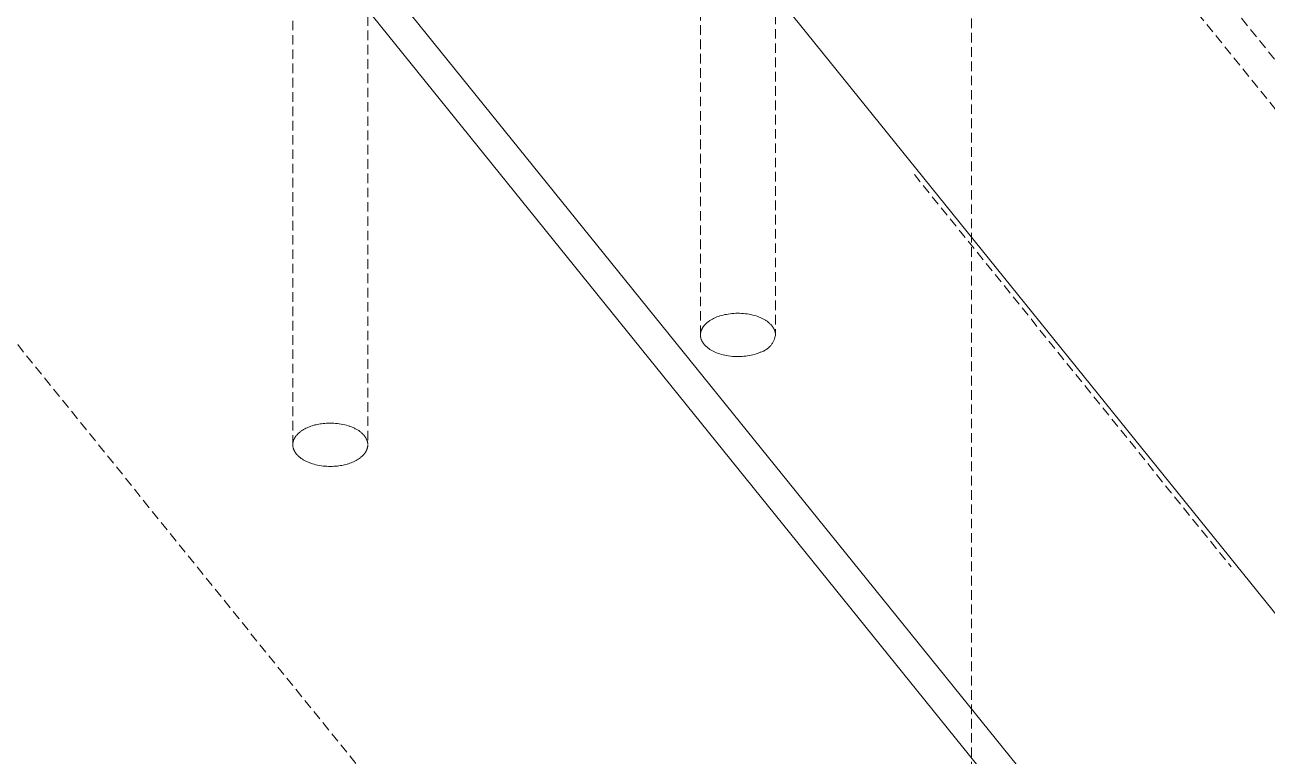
# Model space of a CAD drawing. Header units: millimetres. Extents: x -427 to 4679, y -324 to 2971.
# Drawn here: x 2545.3 to 2711, y 1028.8 to 1126.3 of the extents above; entities that cross this region are included whole.
import ezdxf

# ---------------------------------------------------------------- set-up
doc = ezdxf.new("R2010")
doc.units = ezdxf.units.MM
doc.linetypes.add('HIDDEN', pattern=[1.905, 1.27, -0.635])
doc.layers.add('ZANO_R', color=7, linetype='Continuous', lineweight=0)
doc.layers.add('ZANO_R_przerywana', color=7, linetype='HIDDEN', lineweight=0)

msp = doc.modelspace()

# ---------------------------------------------------------------- linework, layer by layer
at = {"layer": 'ZANO_R'}
for p, q in [((2586.39, 1203.46), (2776.57, 967.99)), ((2548.93, 1187), (2730.65, 962)), ((2730.65, 955.47), (2548.93, 1180.47))]:
    msp.add_line(p, q, dxfattribs=at)
at = {"layer": 'ZANO_R_przerywana'}
for p, q in [((2671.61, 941.05), (2671.61, 1267.65)), ((2783.82, 1032.79), (2639.56, 1211.4)), ((2445.03, 1206.65), (2698.6, 892.69)), ((2639.56, 1204.87), (2821.29, 979.87)), ((2635.45, 1084.94), (2635.45, 1182.89)), ((2645.45, 1182.86), (2645.45, 1084.94)), ((2581.07, 1070.3), (2581.07, 1165.51)), ((2591.07, 1165.51), (2591.07, 1070.3)), ((2663.98, 1106.33), (2706.24, 1054.01)), ((2636.97, 1087.01), (2637.07, 1087.06)), ((2637.07, 1087.06), (2637.17, 1087.11)), ((2637.17, 1087.11), (2637.27, 1087.16)), ((2637.27, 1087.16), (2637.37, 1087.21)), ((2637.37, 1087.21), (2637.47, 1087.25)), ((2637.47, 1087.25), (2637.65, 1087.33)), ((2637.65, 1087.33), (2637.85, 1087.4)), ((2637.85, 1087.4), (2638.05, 1087.47)), ((2638.05, 1087.47), (2638.25, 1087.53)), ((2638.25, 1087.53), (2638.47, 1087.59)), ((2638.47, 1087.59), (2638.69, 1087.64)), ((2638.69, 1087.64), (2638.92, 1087.68)), ((2638.92, 1087.68), (2639.16, 1087.72)), ((2639.16, 1087.72), (2639.4, 1087.76)), ((2639.4, 1087.76), (2639.65, 1087.78)), ((2639.65, 1087.78), (2639.9, 1087.8)), ((2639.9, 1087.8), (2640.16, 1087.82)), ((2640.16, 1087.82), (2640.41, 1087.82)), ((2640.41, 1087.82), (2640.67, 1087.82)), ((2640.67, 1087.82), (2640.93, 1087.81)), ((2640.93, 1087.81), (2641.18, 1087.79)), ((2641.18, 1087.79), (2641.44, 1087.77)), ((2641.44, 1087.77), (2641.69, 1087.73)), ((2641.69, 1087.73), (2641.94, 1087.69)), ((2641.94, 1087.69), (2642.18, 1087.64)), ((2642.18, 1087.64), (2642.42, 1087.59)), ((2642.42, 1087.59), (2642.65, 1087.53)), ((2642.65, 1087.53), (2642.87, 1087.46)), ((2642.87, 1087.46), (2643.09, 1087.39)), ((2643.09, 1087.39), (2643.19, 1087.35)), ((2643.19, 1087.35), (2643.3, 1087.31)), ((2643.3, 1087.31), (2643.4, 1087.27)), ((2643.4, 1087.27), (2643.49, 1087.23)), ((2643.49, 1087.23), (2643.59, 1087.18)), ((2643.59, 1087.18), (2643.68, 1087.14)), ((2643.68, 1087.14), (2643.77, 1087.09)), ((2643.77, 1087.09), (2643.86, 1087.05)), ((2643.86, 1087.05), (2643.94, 1087)), ((2635.51, 1085.37), (2635.52, 1085.42)), ((2635.52, 1085.42), (2635.53, 1085.46)), ((2635.53, 1085.46), (2635.55, 1085.5)), ((2635.55, 1085.5), (2635.56, 1085.54)), ((2635.56, 1085.54), (2635.58, 1085.59)), ((2635.58, 1085.59), (2635.6, 1085.63)), ((2635.6, 1085.63), (2635.62, 1085.67)), ((2635.62, 1085.67), (2635.64, 1085.71)), ((2635.64, 1085.71), (2635.66, 1085.75)), ((2635.66, 1085.75), (2635.68, 1085.79)), ((2635.68, 1085.79), (2635.7, 1085.83)), ((2635.7, 1085.83), (2635.72, 1085.88)), ((2635.72, 1085.88), (2635.75, 1085.92)), ((2635.75, 1085.92), (2635.77, 1085.96)), ((2635.77, 1085.96), (2635.8, 1086)), ((2635.8, 1086), (2635.83, 1086.04)), ((2635.83, 1086.04), (2635.86, 1086.07)), ((2635.86, 1086.07), (2635.89, 1086.11)), ((2635.89, 1086.11), (2635.92, 1086.15)), ((2635.92, 1086.15), (2635.95, 1086.19)), ((2635.95, 1086.19), (2635.98, 1086.23)), ((2635.98, 1086.23), (2636.01, 1086.27)), ((2636.01, 1086.27), (2636.05, 1086.3)), ((2636.05, 1086.3), (2636.12, 1086.38)), ((2636.12, 1086.38), (2636.19, 1086.45)), ((2636.19, 1086.45), (2636.27, 1086.52)), ((2636.27, 1086.52), (2636.35, 1086.58)), ((2636.35, 1086.58), (2636.43, 1086.65)), ((2636.43, 1086.65), (2636.52, 1086.72)), ((2636.52, 1086.72), (2636.6, 1086.78)), ((2636.6, 1086.78), (2636.69, 1086.84)), ((2636.69, 1086.84), (2636.78, 1086.9)), ((2636.78, 1086.9), (2636.88, 1086.95)), ((2636.88, 1086.95), (2636.97, 1087.01)), ((2643.94, 1087), (2644.03, 1086.95)), ((2644.03, 1086.95), (2644.11, 1086.91)), ((2644.11, 1086.91), (2644.18, 1086.86)), ((2644.18, 1086.86), (2644.26, 1086.81)), ((2644.26, 1086.81), (2644.33, 1086.76)), ((2644.33, 1086.76), (2644.4, 1086.71)), ((2644.4, 1086.71), (2644.47, 1086.66)), ((2644.47, 1086.66), (2644.52, 1086.61)), ((2644.52, 1086.61), (2644.57, 1086.57)), ((2644.57, 1086.57), (2644.62, 1086.53)), ((2644.62, 1086.53), (2644.67, 1086.48)), ((2644.67, 1086.48), (2644.72, 1086.44)), ((2644.72, 1086.44), (2644.77, 1086.39)), ((2644.77, 1086.39), (2644.82, 1086.34)), ((2644.82, 1086.34), (2644.86, 1086.29)), ((2644.86, 1086.29), (2644.91, 1086.25)), ((2644.91, 1086.25), (2644.95, 1086.2)), ((2644.95, 1086.2), (2644.99, 1086.15)), ((2644.99, 1086.15), (2645.03, 1086.1)), ((2645.03, 1086.1), (2645.07, 1086.04)), ((2645.07, 1086.04), (2645.1, 1085.99)), ((2645.1, 1085.99), (2645.14, 1085.94)), ((2645.14, 1085.94), (2645.17, 1085.88)), ((2645.17, 1085.88), (2645.21, 1085.83)), ((2645.21, 1085.83), (2645.24, 1085.78)), ((2645.24, 1085.78), (2645.26, 1085.72)), ((2645.26, 1085.72), (2645.29, 1085.66)), ((2645.29, 1085.66), (2645.31, 1085.61)), ((2645.31, 1085.61), (2645.34, 1085.55)), ((2645.34, 1085.55), (2645.36, 1085.49)), ((2645.36, 1085.49), (2645.38, 1085.43)), ((2645.38, 1085.43), (2645.39, 1085.38)), ((2635.45, 1085.03), (2635.46, 1085.07)), ((2635.45, 1084.99), (2635.45, 1085.03)), ((2635.45, 1084.9), (2635.45, 1084.94)), ((2635.45, 1084.87), (2635.45, 1084.9)), ((2635.45, 1084.84), (2635.45, 1084.87)), ((2635.46, 1084.81), (2635.45, 1084.84)), ((2635.46, 1085.12), (2635.47, 1085.16)), ((2635.46, 1085.07), (2635.46, 1085.12)), ((2635.46, 1084.78), (2635.46, 1084.81)), ((2635.46, 1084.75), (2635.46, 1084.78)), ((2635.46, 1084.72), (2635.46, 1084.75)), ((2635.47, 1084.69), (2635.46, 1084.72)), ((2635.47, 1085.2), (2635.48, 1085.25)), ((2635.47, 1085.16), (2635.47, 1085.2)), ((2635.47, 1084.66), (2635.47, 1084.69)), ((2635.48, 1084.63), (2635.47, 1084.66)), ((2635.48, 1085.25), (2635.49, 1085.29)), ((2635.48, 1084.6), (2635.48, 1084.63)), ((2635.49, 1084.57), (2635.48, 1084.6)), ((2635.49, 1085.29), (2635.5, 1085.33)), ((2635.51, 1084.51), (2635.49, 1084.57)), ((2635.5, 1085.33), (2635.51, 1085.37)), ((2635.52, 1084.45), (2635.51, 1084.51)), ((2635.54, 1084.39), (2635.52, 1084.45)), ((2635.56, 1084.34), (2635.54, 1084.39)), ((2635.58, 1084.28), (2635.56, 1084.34)), ((2635.61, 1084.22), (2635.58, 1084.28)), ((2635.63, 1084.16), (2635.61, 1084.22)), ((2635.66, 1084.11), (2635.63, 1084.16)), ((2635.69, 1084.05), (2635.66, 1084.11)), ((2635.72, 1084), (2635.69, 1084.05)), ((2635.76, 1083.94), (2635.72, 1084)), ((2635.79, 1083.89), (2635.76, 1083.94)), ((2635.83, 1083.83), (2635.79, 1083.89)), ((2635.87, 1083.78), (2635.83, 1083.83)), ((2635.91, 1083.73), (2635.87, 1083.78)), ((2635.95, 1083.68), (2635.91, 1083.73)), ((2644.99, 1083.75), (2644.94, 1083.67)), ((2645.05, 1083.83), (2644.99, 1083.75)), ((2645.1, 1083.92), (2645.05, 1083.83)), ((2645.15, 1084), (2645.1, 1083.92)), ((2645.19, 1084.09), (2645.15, 1084)), ((2645.23, 1084.18), (2645.19, 1084.09)), ((2645.27, 1084.27), (2645.23, 1084.18)), ((2645.31, 1084.36), (2645.27, 1084.27)), ((2645.34, 1084.46), (2645.31, 1084.36)), ((2645.37, 1084.55), (2645.34, 1084.46)), ((2645.39, 1084.65), (2645.37, 1084.55)), ((2645.39, 1085.38), (2645.41, 1085.32)), ((2645.42, 1084.74), (2645.39, 1084.65)), ((2645.41, 1085.32), (2645.42, 1085.26)), ((2645.42, 1085.26), (2645.43, 1085.23)), ((2645.44, 1084.84), (2645.42, 1084.74)), ((2645.43, 1085.23), (2645.43, 1085.2)), ((2645.43, 1085.2), (2645.44, 1085.17)), ((2645.44, 1085.17), (2645.44, 1085.14)), ((2645.44, 1085.14), (2645.44, 1085.11)), ((2645.44, 1085.11), (2645.45, 1085.08)), ((2645.45, 1084.94), (2645.44, 1084.84)), ((2645.45, 1085.08), (2645.45, 1085.05)), ((2645.45, 1085.05), (2645.45, 1085.02)), ((2645.45, 1085.02), (2645.45, 1084.99)), ((2645.45, 1084.99), (2645.45, 1084.96)), ((2635.99, 1083.63), (2635.95, 1083.68)), ((2636.04, 1083.58), (2635.99, 1083.63)), ((2636.08, 1083.53), (2636.04, 1083.58)), ((2636.13, 1083.48), (2636.08, 1083.53)), ((2636.18, 1083.44), (2636.13, 1083.48)), ((2636.23, 1083.39), (2636.18, 1083.44)), ((2636.28, 1083.35), (2636.23, 1083.39)), ((2636.33, 1083.3), (2636.28, 1083.35)), ((2636.38, 1083.26), (2636.33, 1083.3)), ((2636.44, 1083.22), (2636.38, 1083.26)), ((2636.5, 1083.16), (2636.44, 1083.22)), ((2636.57, 1083.11), (2636.5, 1083.16)), ((2636.64, 1083.06), (2636.57, 1083.11)), ((2636.72, 1083.01), (2636.64, 1083.06)), ((2636.8, 1082.97), (2636.72, 1083.01)), ((2636.88, 1082.92), (2636.8, 1082.97)), ((2636.96, 1082.87), (2636.88, 1082.92)), ((2637.04, 1082.82), (2636.96, 1082.87)), ((2637.13, 1082.78), (2637.04, 1082.82)), ((2637.22, 1082.73), (2637.13, 1082.78)), ((2637.31, 1082.69), (2637.22, 1082.73)), ((2637.41, 1082.64), (2637.31, 1082.69)), ((2637.51, 1082.6), (2637.41, 1082.64)), ((2637.61, 1082.56), (2637.51, 1082.6)), ((2637.71, 1082.52), (2637.61, 1082.56)), ((2637.81, 1082.48), (2637.71, 1082.52)), ((2638.03, 1082.41), (2637.81, 1082.48)), ((2638.25, 1082.34), (2638.03, 1082.41)), ((2638.48, 1082.28), (2638.25, 1082.34)), ((2638.72, 1082.23), (2638.48, 1082.28)), ((2638.96, 1082.18), (2638.72, 1082.23)), ((2639.21, 1082.14), (2638.96, 1082.18)), ((2639.46, 1082.11), (2639.21, 1082.14)), ((2639.72, 1082.08), (2639.46, 1082.11)), ((2639.97, 1082.06), (2639.72, 1082.08)), ((2641.25, 1082.09), (2641, 1082.07)), ((2641.5, 1082.11), (2641.25, 1082.09)), ((2641.74, 1082.15), (2641.5, 1082.11)), ((2641.98, 1082.19), (2641.74, 1082.15)), ((2642.21, 1082.23), (2641.98, 1082.19)), ((2642.43, 1082.29), (2642.21, 1082.23)), ((2642.65, 1082.34), (2642.43, 1082.29)), ((2642.86, 1082.4), (2642.65, 1082.34)), ((2643.06, 1082.47), (2642.86, 1082.4)), ((2643.25, 1082.54), (2643.06, 1082.47)), ((2643.43, 1082.62), (2643.25, 1082.54)), ((2643.52, 1082.65), (2643.43, 1082.62)), ((2643.62, 1082.68), (2643.52, 1082.65)), ((2643.71, 1082.71), (2643.62, 1082.68)), ((2643.8, 1082.75), (2643.71, 1082.71)), ((2643.89, 1082.79), (2643.8, 1082.75)), ((2643.98, 1082.84), (2643.89, 1082.79)), ((2644.06, 1082.89), (2643.98, 1082.84)), ((2644.15, 1082.94), (2644.06, 1082.89)), ((2644.23, 1082.99), (2644.15, 1082.94)), ((2644.31, 1083.05), (2644.23, 1082.99)), ((2644.39, 1083.11), (2644.31, 1083.05)), ((2644.47, 1083.17), (2644.39, 1083.11)), ((2644.54, 1083.23), (2644.47, 1083.17)), ((2644.61, 1083.3), (2644.54, 1083.23)), ((2644.68, 1083.37), (2644.61, 1083.3)), ((2644.75, 1083.44), (2644.68, 1083.37)), ((2644.81, 1083.52), (2644.75, 1083.44)), ((2644.88, 1083.59), (2644.81, 1083.52)), ((2644.94, 1083.67), (2644.88, 1083.59)), ((2640.23, 1082.05), (2639.97, 1082.06)), ((2640.49, 1082.05), (2640.23, 1082.05)), ((2640.75, 1082.05), (2640.49, 1082.05)), ((2641, 1082.07), (2640.75, 1082.05)), ((2582.16, 1072.09), (2582.23, 1072.14)), ((2582.23, 1072.14), (2582.3, 1072.19)), ((2582.3, 1072.19), (2582.37, 1072.23)), ((2582.37, 1072.23), (2582.44, 1072.28)), ((2582.44, 1072.28), (2582.51, 1072.32)), ((2582.51, 1072.32), (2582.59, 1072.36)), ((2582.59, 1072.36), (2582.66, 1072.41)), ((2582.66, 1072.41), (2582.82, 1072.49)), ((2582.82, 1072.49), (2582.98, 1072.56)), ((2582.98, 1072.56), (2583.15, 1072.64)), ((2583.15, 1072.64), (2583.31, 1072.7)), ((2583.31, 1072.7), (2583.49, 1072.77)), ((2583.49, 1072.77), (2583.66, 1072.82)), ((2583.66, 1072.82), (2583.84, 1072.88)), ((2583.84, 1072.88), (2584.02, 1072.93)), ((2584.02, 1072.93), (2584.19, 1072.97)), ((2584.19, 1072.97), (2584.37, 1073.01)), ((2584.37, 1073.01), (2584.55, 1073.05)), ((2584.55, 1073.05), (2584.73, 1073.08)), ((2584.73, 1073.08), (2584.91, 1073.1)), ((2584.91, 1073.1), (2585.13, 1073.13)), ((2585.13, 1073.13), (2585.35, 1073.15)), ((2585.35, 1073.15), (2585.58, 1073.17)), ((2585.58, 1073.17), (2585.82, 1073.18)), ((2585.82, 1073.18), (2586.05, 1073.18)), ((2586.05, 1073.18), (2586.29, 1073.18)), ((2586.29, 1073.18), (2586.54, 1073.17)), ((2586.54, 1073.17), (2586.78, 1073.15)), ((2586.78, 1073.15), (2587.03, 1073.13)), ((2587.03, 1073.13), (2587.27, 1073.1)), ((2587.27, 1073.1), (2587.52, 1073.06)), ((2587.52, 1073.06), (2587.76, 1073.01)), ((2587.76, 1073.01), (2588, 1072.96)), ((2588, 1072.96), (2588.24, 1072.9)), ((2588.24, 1072.9), (2588.47, 1072.83)), ((2588.47, 1072.83), (2588.58, 1072.79)), ((2588.58, 1072.79), (2588.69, 1072.76)), ((2588.69, 1072.76), (2588.8, 1072.72)), ((2588.8, 1072.72), (2588.91, 1072.67)), ((2588.91, 1072.67), (2589.01, 1072.63)), ((2589.01, 1072.63), (2589.12, 1072.59)), ((2589.12, 1072.59), (2589.22, 1072.54)), ((2589.22, 1072.54), (2589.32, 1072.49)), ((2589.32, 1072.49), (2589.41, 1072.44)), ((2589.41, 1072.44), (2589.51, 1072.39)), ((2589.51, 1072.39), (2589.6, 1072.34)), ((2589.6, 1072.34), (2589.69, 1072.29)), ((2589.69, 1072.29), (2589.78, 1072.24)), ((2589.78, 1072.24), (2589.86, 1072.18)), ((2589.86, 1072.18), (2589.94, 1072.13)), ((2581.08, 1070.47), (2581.09, 1070.53)), ((2581.09, 1070.53), (2581.1, 1070.59)), ((2581.1, 1070.59), (2581.11, 1070.64)), ((2581.11, 1070.64), (2581.12, 1070.7)), ((2581.12, 1070.7), (2581.14, 1070.76)), ((2581.14, 1070.76), (2581.16, 1070.82)), ((2581.16, 1070.82), (2581.18, 1070.88)), ((2581.18, 1070.88), (2581.2, 1070.94)), ((2581.2, 1070.94), (2581.22, 1071)), ((2581.22, 1071), (2581.25, 1071.06)), ((2581.25, 1071.06), (2581.28, 1071.11)), ((2581.28, 1071.11), (2581.31, 1071.17)), ((2581.31, 1071.17), (2581.34, 1071.23)), ((2581.34, 1071.23), (2581.38, 1071.29)), ((2581.38, 1071.29), (2581.42, 1071.35)), ((2581.42, 1071.35), (2581.45, 1071.4)), ((2581.45, 1071.4), (2581.5, 1071.46)), ((2581.5, 1071.46), (2581.54, 1071.51)), ((2581.54, 1071.51), (2581.59, 1071.57)), ((2581.59, 1071.57), (2581.64, 1071.63)), ((2581.64, 1071.63), (2581.69, 1071.68)), ((2581.69, 1071.68), (2581.74, 1071.73)), ((2581.74, 1071.73), (2581.79, 1071.79)), ((2581.79, 1071.79), (2581.85, 1071.84)), ((2581.85, 1071.84), (2581.91, 1071.89)), ((2581.91, 1071.89), (2581.97, 1071.94)), ((2581.97, 1071.94), (2582.03, 1071.99)), ((2582.03, 1071.99), (2582.09, 1072.04)), ((2582.09, 1072.04), (2582.16, 1072.09)), ((2589.94, 1072.13), (2590.02, 1072.07)), ((2590.02, 1072.07), (2590.09, 1072.01)), ((2590.09, 1072.01), (2590.17, 1071.95)), ((2590.17, 1071.95), (2590.24, 1071.89)), ((2590.24, 1071.89), (2590.3, 1071.83)), ((2590.3, 1071.83), (2590.37, 1071.77)), ((2590.37, 1071.77), (2590.43, 1071.71)), ((2590.43, 1071.71), (2590.49, 1071.65)), ((2590.49, 1071.65), (2590.54, 1071.59)), ((2590.54, 1071.59), (2590.59, 1071.53)), ((2590.59, 1071.53), (2590.64, 1071.47)), ((2590.64, 1071.47), (2590.69, 1071.4)), ((2590.69, 1071.4), (2590.73, 1071.34)), ((2590.73, 1071.34), (2590.77, 1071.28)), ((2590.77, 1071.28), (2590.81, 1071.22)), ((2590.81, 1071.22), (2590.85, 1071.15)), ((2590.85, 1071.15), (2590.88, 1071.09)), ((2590.88, 1071.09), (2590.91, 1071.03)), ((2590.91, 1071.03), (2590.94, 1070.97)), ((2590.94, 1070.97), (2590.95, 1070.93)), ((2590.95, 1070.93), (2590.96, 1070.9)), ((2590.96, 1070.9), (2590.98, 1070.86)), ((2590.98, 1070.86), (2590.99, 1070.82)), ((2590.99, 1070.82), (2591, 1070.79)), ((2591, 1070.79), (2591.01, 1070.75)), ((2591.01, 1070.75), (2591.02, 1070.71)), ((2591.02, 1070.71), (2591.03, 1070.68)), ((2591.03, 1070.68), (2591.04, 1070.64)), ((2591.04, 1070.64), (2591.04, 1070.6)), ((2591.04, 1070.6), (2591.05, 1070.56)), ((2591.05, 1070.56), (2591.06, 1070.53)), ((2591.06, 1070.53), (2591.06, 1070.49)), ((2591.06, 1070.49), (2591.07, 1070.45)), ((2581.07, 1070.35), (2581.08, 1070.41)), ((2581.07, 1070.25), (2581.07, 1070.3)), ((2581.08, 1070.21), (2581.07, 1070.25)), ((2581.08, 1070.41), (2581.08, 1070.47)), ((2581.08, 1070.17), (2581.08, 1070.21)), ((2581.08, 1070.12), (2581.08, 1070.17)), ((2581.09, 1070.08), (2581.08, 1070.12)), ((2581.09, 1070.04), (2581.09, 1070.08)), ((2581.1, 1070), (2581.09, 1070.04)), ((2581.11, 1069.95), (2581.1, 1070)), ((2581.12, 1069.91), (2581.11, 1069.95)), ((2581.13, 1069.87), (2581.12, 1069.91)), ((2581.14, 1069.83), (2581.13, 1069.87)), ((2581.15, 1069.79), (2581.14, 1069.83)), ((2581.16, 1069.75), (2581.15, 1069.79)), ((2581.18, 1069.7), (2581.16, 1069.75)), ((2581.19, 1069.66), (2581.18, 1069.7)), ((2581.21, 1069.62), (2581.19, 1069.66)), ((2581.24, 1069.56), (2581.21, 1069.62)), ((2581.27, 1069.5), (2581.24, 1069.56)), ((2581.3, 1069.44), (2581.27, 1069.5)), ((2581.33, 1069.38), (2581.3, 1069.44)), ((2581.37, 1069.31), (2581.33, 1069.38)), ((2581.41, 1069.25), (2581.37, 1069.31)), ((2581.46, 1069.19), (2581.41, 1069.25)), ((2581.5, 1069.12), (2581.46, 1069.19)), ((2581.55, 1069.06), (2581.5, 1069.12)), ((2581.6, 1069), (2581.55, 1069.06)), ((2581.66, 1068.94), (2581.6, 1069)), ((2581.72, 1068.88), (2581.66, 1068.94)), ((2581.78, 1068.82), (2581.72, 1068.88)), ((2581.84, 1068.76), (2581.78, 1068.82)), ((2590.39, 1068.84), (2590.33, 1068.78)), ((2590.44, 1068.89), (2590.39, 1068.84)), ((2590.49, 1068.95), (2590.44, 1068.89)), ((2590.54, 1069), (2590.49, 1068.95)), ((2590.59, 1069.06), (2590.54, 1069)), ((2590.64, 1069.11), (2590.59, 1069.06)), ((2590.68, 1069.17), (2590.64, 1069.11)), ((2590.72, 1069.23), (2590.68, 1069.17)), ((2590.76, 1069.29), (2590.72, 1069.23)), ((2590.8, 1069.35), (2590.76, 1069.29)), ((2590.83, 1069.41), (2590.8, 1069.35)), ((2590.86, 1069.46), (2590.83, 1069.41)), ((2590.89, 1069.52), (2590.86, 1069.46)), ((2590.92, 1069.58), (2590.89, 1069.52)), ((2590.94, 1069.64), (2590.92, 1069.58)), ((2590.97, 1069.7), (2590.94, 1069.64)), ((2590.99, 1069.76), (2590.97, 1069.7)), ((2591.01, 1069.82), (2590.99, 1069.76)), ((2591.02, 1069.88), (2591.01, 1069.82)), ((2591.04, 1069.94), (2591.02, 1069.88)), ((2591.05, 1070), (2591.04, 1069.97)), ((2591.04, 1069.97), (2591.04, 1069.94)), ((2591.06, 1070.06), (2591.05, 1070.03)), ((2591.05, 1070.03), (2591.05, 1070)), ((2591.07, 1070.15), (2591.06, 1070.12)), ((2591.06, 1070.12), (2591.06, 1070.09)), ((2591.06, 1070.09), (2591.06, 1070.06)), ((2591.07, 1070.45), (2591.07, 1070.41)), ((2591.07, 1070.41), (2591.07, 1070.38)), ((2591.07, 1070.3), (2591.07, 1070.27)), ((2591.07, 1070.27), (2591.07, 1070.24)), ((2591.07, 1070.24), (2591.07, 1070.21)), ((2591.07, 1070.21), (2591.07, 1070.18)), ((2591.07, 1070.18), (2591.07, 1070.15)), ((2581.91, 1068.7), (2581.84, 1068.76)), ((2581.98, 1068.64), (2581.91, 1068.7)), ((2582.05, 1068.58), (2581.98, 1068.64)), ((2582.13, 1068.52), (2582.05, 1068.58)), ((2582.21, 1068.47), (2582.13, 1068.52)), ((2582.29, 1068.41), (2582.21, 1068.47)), ((2582.37, 1068.36), (2582.29, 1068.41)), ((2582.46, 1068.3), (2582.37, 1068.36)), ((2582.55, 1068.25), (2582.46, 1068.3)), ((2582.64, 1068.2), (2582.55, 1068.25)), ((2582.73, 1068.15), (2582.64, 1068.2)), ((2582.83, 1068.1), (2582.73, 1068.15)), ((2582.93, 1068.05), (2582.83, 1068.1)), ((2583.03, 1068), (2582.93, 1068.05)), ((2583.13, 1067.96), (2583.03, 1068)), ((2583.24, 1067.92), (2583.13, 1067.96)), ((2583.35, 1067.88), (2583.24, 1067.92)), ((2583.46, 1067.84), (2583.35, 1067.88)), ((2583.57, 1067.8), (2583.46, 1067.84)), ((2583.68, 1067.76), (2583.57, 1067.8)), ((2583.91, 1067.69), (2583.68, 1067.76)), ((2584.14, 1067.63), (2583.91, 1067.69)), ((2584.38, 1067.58), (2584.14, 1067.63)), ((2584.63, 1067.53), (2584.38, 1067.58)), ((2584.87, 1067.49), (2584.63, 1067.53)), ((2585.12, 1067.46), (2584.87, 1067.49)), ((2585.36, 1067.44), (2585.12, 1067.46)), ((2585.61, 1067.42), (2585.36, 1067.44)), ((2585.85, 1067.41), (2585.61, 1067.42)), ((2586.09, 1067.41), (2585.85, 1067.41)), ((2586.33, 1067.41), (2586.09, 1067.41)), ((2586.56, 1067.42), (2586.33, 1067.41)), ((2586.79, 1067.44), (2586.56, 1067.42)), ((2587.02, 1067.46), (2586.79, 1067.44)), ((2587.23, 1067.49), (2587.02, 1067.46)), ((2587.42, 1067.51), (2587.23, 1067.49)), ((2587.6, 1067.55), (2587.42, 1067.51)), ((2587.78, 1067.58), (2587.6, 1067.55)), ((2587.96, 1067.62), (2587.78, 1067.58)), ((2588.14, 1067.67), (2587.96, 1067.62)), ((2588.33, 1067.72), (2588.14, 1067.67)), ((2588.5, 1067.77), (2588.33, 1067.72)), ((2588.68, 1067.83), (2588.5, 1067.77)), ((2588.86, 1067.9), (2588.68, 1067.83)), ((2589.03, 1067.97), (2588.86, 1067.9)), ((2589.19, 1068.04), (2589.03, 1067.97)), ((2589.36, 1068.12), (2589.19, 1068.04)), ((2589.44, 1068.16), (2589.36, 1068.12)), ((2589.51, 1068.2), (2589.44, 1068.16)), ((2589.59, 1068.24), (2589.51, 1068.2)), ((2589.67, 1068.29), (2589.59, 1068.24)), ((2589.74, 1068.33), (2589.67, 1068.29)), ((2589.81, 1068.38), (2589.74, 1068.33)), ((2589.88, 1068.43), (2589.81, 1068.38)), ((2589.95, 1068.48), (2589.88, 1068.43)), ((2590.02, 1068.52), (2589.95, 1068.48)), ((2590.09, 1068.57), (2590.02, 1068.52)), ((2590.15, 1068.62), (2590.09, 1068.57)), ((2590.21, 1068.68), (2590.15, 1068.62)), ((2590.27, 1068.73), (2590.21, 1068.68)), ((2590.33, 1068.78), (2590.27, 1068.73))]:
    msp.add_line(p, q, dxfattribs=at)

doc.saveas('drawing.dxf')
